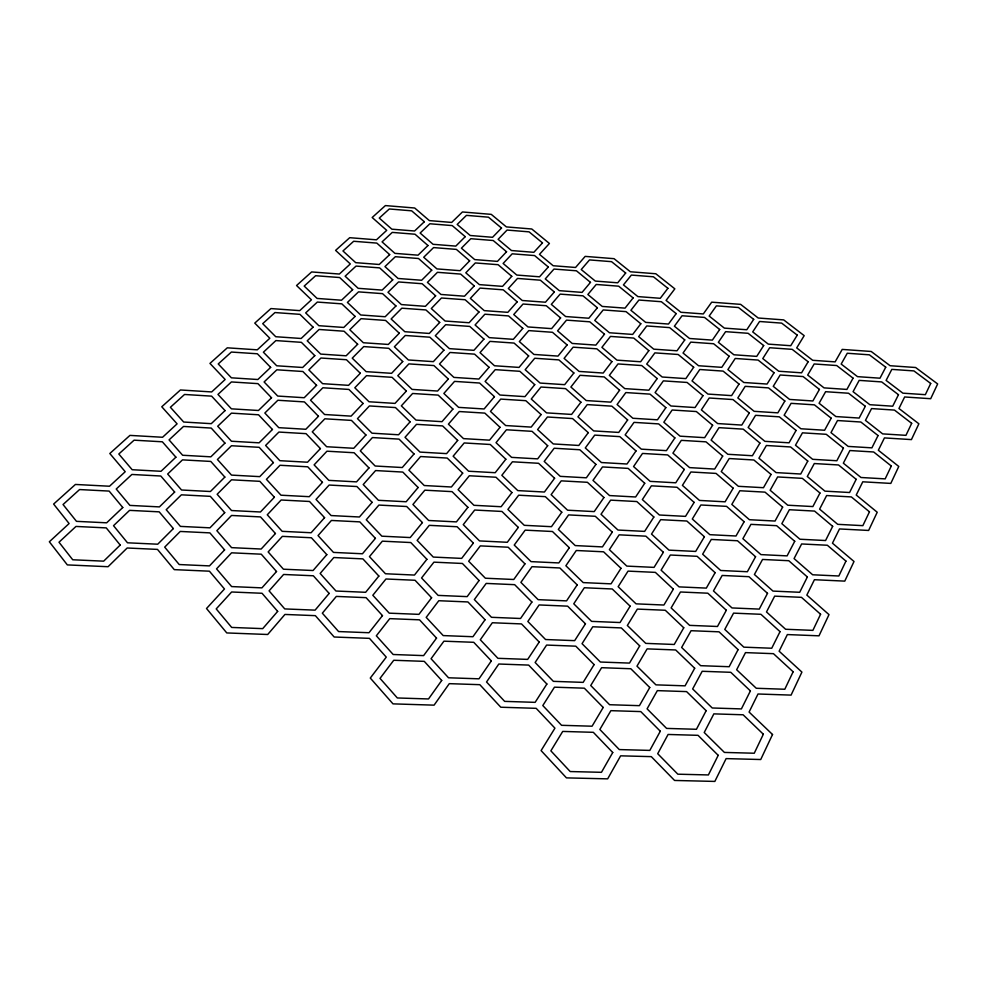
<?xml version="1.0" encoding="UTF-8"?>
<svg xmlns="http://www.w3.org/2000/svg" width="987" height="987" viewBox="0 0 987 987"><rect width="100%" height="100%" fill="white"/><g stroke="black" fill="none" stroke-linecap="round" stroke-linejoin="round"><path stroke-width="1.48" d="M772.525 734.501L760.73 759.521L726.111 758.608L714.847 781.42L674.577 780.458L651.284 756.634L620.638 755.832L607.671 778.854L566.464 777.879L541.098 750.589L554.928 728.159L536.175 708.333L500.791 707.223L479.83 684.682L449.282 683.658L434.083 705.15L392.999 703.867L370.285 678.057L386.275 657.12L369.446 638.355L334.174 637.01L315.371 615.654L284.935 614.445L267.699 634.493L226.776 632.938L206.517 608.51L224.468 588.98L209.417 571.189L174.28 569.635L157.488 549.401L127.175 547.995L108.076 566.711L67.338 564.909L49.35 541.777L69.102 523.542L53.619 504.061L75.419 484.457L109.52 486.233L125.226 471.724L109.816 453.514L129.951 435.39L162.559 437.266L177.092 423.855L161.769 406.767L180.424 389.976L211.674 391.938L225.159 379.489L209.96 363.413L227.294 347.819L257.274 349.83L269.821 338.245L254.769 323.107L270.919 308.573L299.74 310.634L311.448 299.826L296.556 285.514L311.633 271.943L339.38 274.041L350.311 263.948L335.592 250.39L349.719 237.694L376.454 239.816L386.707 230.353L372.173 217.498L385.411 205.58L414.7 208.01L429.357 220.607L451.676 222.433L462.434 211.971L491.255 214.364L506.38 226.911L531.771 228.996L549.414 243.456L539.47 254.362L553.176 265.737L575.557 267.477L585.168 256.386L614.05 258.68L630.372 271.77L655.812 273.757L674.837 288.833L666.077 300.406L680.882 312.274L703.312 313.94L711.701 302.17L740.632 304.366L758.213 318.011L783.703 319.899L804.183 335.642L796.706 347.905L812.671 360.292L835.125 361.871L842.219 349.41L871.2 351.471L890.101 365.721L915.628 367.509L937.65 383.943L930.692 398.711L904.647 396.971L898.96 408.495L918.872 423.793L911.433 439.597L884.438 437.92L878.344 450.257L898.775 466.456L890.805 483.408L862.774 481.804L856.235 495.042L877.221 512.241L868.634 530.451L839.493 528.946L832.46 543.183L854.014 561.492L844.773 581.121L814.423 579.714L806.835 595.087L828.994 614.617L819 635.825L787.355 634.567L779.138 651.198L801.913 672.098L791.081 695.107L758.004 693.997L749.096 712.059L772.525 734.501M763.333 734.229L754.265 753.229L724.409 752.427L704.224 732.502L713.848 713.872L743.112 714.785L763.333 734.229M793.129 671.777L784.801 689.247L756.276 688.272L736.647 669.754L745.493 652.617L773.463 653.678L793.129 671.777M820.579 614.259L812.893 630.372L785.603 629.262L766.492 611.965L774.659 596.148L801.456 597.332L820.579 614.259M845.945 561.097L838.839 576.001L812.659 574.779L794.066 558.593L801.629 543.96L827.34 545.243L845.945 561.097M869.461 511.821L862.86 525.652L837.716 524.331L819.617 509.132L826.625 495.548L851.337 496.917L869.461 511.821M891.31 466.024L885.179 478.88L860.997 477.498L843.354 463.187L849.881 450.541L873.668 451.984L891.31 466.024M911.68 423.337L905.955 435.341L882.662 433.885L865.463 420.388L871.558 408.581L894.481 410.086L911.68 423.337M930.704 383.462L925.35 394.677L902.883 393.171L886.104 380.414L891.804 369.385L913.937 370.915L930.704 383.462M718.203 755.326L708.395 774.943L677.835 774.19L657.712 753.71L668.088 734.464L698.031 735.327L718.203 755.326M750.404 690.9L741.397 708.913L712.244 707.987L692.652 688.951L702.189 671.283L730.775 672.307L750.404 690.9M780.026 631.643L771.735 648.237L743.853 647.164L724.779 629.422L733.563 613.137L760.928 614.296L780.026 631.643M807.366 576.963L799.704 592.286L772.981 591.09L754.413 574.496L762.544 559.456L788.773 560.715L807.366 576.963M832.67 526.33L825.576 540.531L799.939 539.235L781.84 523.678L789.378 509.724L814.571 511.081L832.67 526.33M856.173 479.312L849.573 492.513L824.935 491.144L807.292 476.511L814.3 463.545L838.531 464.963L856.173 479.312M878.048 435.551L871.903 447.851L848.178 446.408L830.98 432.627L837.507 420.536L860.849 422.017L878.048 435.551M898.466 394.714L892.717 406.2L869.855 404.707L853.076 391.679L859.171 380.377L881.687 381.92L898.466 394.714M706.149 710.702L696.44 729.282L666.607 728.406L647.09 708.839L657.342 690.629L686.582 691.603L706.149 710.702M738.091 649.631L729.159 666.718L700.647 665.682L681.635 647.472L691.073 630.705L719.029 631.828L738.091 649.631M767.516 593.335L759.274 609.102L731.996 607.943L713.465 590.929L722.176 575.458L748.948 576.692L767.516 593.335M794.732 541.283L787.095 555.878L760.94 554.608L742.878 538.68L750.947 524.356L776.633 525.689L794.732 541.283M819.963 493.019L812.881 506.565L787.749 505.208L770.144 490.243L777.633 476.943L802.332 478.35L819.963 493.019M843.429 448.135L836.84 460.744L812.659 459.313L795.485 445.223L802.456 432.837L826.242 434.305L843.429 448.135M865.303 406.286L859.159 418.056L835.866 416.563L819.099 403.264L825.613 391.703L848.536 393.233L865.303 406.286M885.746 367.189L879.997 378.194L857.53 376.652L841.171 364.067L847.265 353.247L869.387 354.827L885.746 367.189M660.303 731.231L649.828 750.404L619.293 749.577L599.849 729.467L610.879 710.665L640.785 711.59L660.303 731.231M694.688 668.236L685.077 685.842L655.923 684.855L636.973 666.151L647.114 648.878L675.676 649.964L694.688 668.236M726.333 610.262L717.475 626.486L689.605 625.363L671.123 607.918L680.462 591.99L707.815 593.199L726.333 610.262M755.561 556.73L747.369 571.732L720.67 570.486L702.645 554.176L711.282 539.445L737.499 540.753L755.561 556.73M782.629 507.145L775.042 521.05L749.417 519.717L731.823 504.406L739.843 490.749L765.024 492.143L782.629 507.145M807.773 461.089L800.716 474.019L776.078 472.6L758.929 458.202L766.381 445.495L790.599 446.963L807.773 461.089M831.19 418.192L824.614 430.246L800.901 428.765L784.147 415.194L791.093 403.338L814.435 404.855L831.19 418.192M853.052 378.157L846.908 389.421L824.046 387.879L807.687 375.048L814.176 363.969L836.692 365.535L853.052 378.157M612.742 752.501L601.465 772.315L570.19 771.55L550.869 750.848L562.713 731.429L593.323 732.317L612.742 752.501M649.754 687.507L639.416 705.668L609.596 704.718L590.732 685.509L601.601 667.693L630.816 668.742L649.754 687.507M683.757 627.769L674.244 644.474L645.757 643.376L627.35 625.487L637.355 609.09L665.287 610.262L683.757 627.769M715.119 572.67L706.334 588.104L679.068 586.883L661.093 570.165L670.346 555.015L697.106 556.31L715.119 572.67M744.124 521.716L735.994 536.003L709.85 534.683L692.306 519.014L700.869 504.986L726.555 506.356L744.124 521.716M771.044 474.439L763.482 487.701L738.375 486.307L721.25 471.576L729.208 458.536L753.883 459.991L771.044 474.439M796.077 430.443L789.045 442.805L764.888 441.337L748.158 427.47L755.573 415.317L779.335 416.835L796.077 430.443M819.432 389.421L812.869 400.969L789.588 399.439L773.253 386.336L780.174 374.998L803.085 376.553L819.432 389.421M603.193 707.457L592.077 726.21L561.566 725.309L542.801 705.557L554.46 687.174L584.341 688.186L603.193 707.457M639.712 645.868L629.496 663.091L600.38 662.03L582.046 643.672L592.755 626.77L621.304 627.917L639.712 645.868M673.331 589.153L663.918 605.031L636.072 603.847L618.158 586.697L628.04 571.115L655.368 572.374L673.331 589.153M704.397 536.755L695.687 551.437L669.001 550.141L651.519 534.09L660.661 519.668L686.853 521.025L704.397 536.755M733.181 488.195L725.1 501.815L699.487 500.434L682.412 485.37L690.888 471.983L716.056 473.415L733.181 488.195M759.928 443.064L752.415 455.735L727.801 454.279L711.109 440.103L719.005 427.655L743.211 429.148L759.928 443.064M784.85 401.03L777.842 412.85L754.142 411.32L737.832 397.946L745.197 386.336L768.515 387.891L784.85 401.03M808.131 361.76L801.58 372.815L778.731 371.235L762.778 358.589L769.663 347.732L792.166 349.336L808.131 361.76M594.112 664.609L583.157 682.375L553.374 681.351L535.139 662.487L546.601 645.066L575.791 646.177L594.112 664.609M630.138 606.178L620.046 622.538L591.595 621.378L573.768 603.797L584.329 587.746L612.236 588.98L630.138 606.178M663.375 552.276L654.06 567.377L626.819 566.106L609.386 549.66L619.145 534.831L645.893 536.175L663.375 552.276M694.132 502.383L685.509 516.374L659.378 515.004L642.352 499.582L651.395 485.838L677.057 487.27L694.132 502.383M722.694 456.068L714.674 469.072L689.58 467.616L672.924 453.132L681.326 440.35L706.001 441.843L722.694 456.068M749.269 412.961L741.792 425.076L717.648 423.559L701.375 409.901L709.209 397.995L732.959 399.55L749.269 412.961M774.055 372.741L767.084 384.054L743.816 382.5L727.9 369.594L735.216 358.466L758.115 360.07L774.055 372.741M797.249 335.136L790.723 345.721L768.281 344.118L752.711 331.903L759.558 321.491L781.655 323.119L797.249 335.136M546.872 684.028L535.139 702.349L504.653 701.375L486.542 681.992L498.805 664.017L528.662 665.09L546.872 684.028M585.451 623.796L574.668 640.649L545.564 639.527L527.848 621.477L539.124 604.945L567.636 606.154L585.451 623.796M620.996 568.302L611.039 583.848L583.218 582.601L565.872 565.748L576.285 550.499L603.588 551.807L620.996 568.302M653.85 517.015L644.634 531.388L617.973 530.044L601.009 514.264L610.645 500.138L636.825 501.544L653.85 517.015M684.312 469.454L675.762 482.803L650.174 481.372L633.568 466.555L642.512 453.44L667.668 454.921L684.312 469.454M712.626 425.249L704.669 437.673L680.068 436.168L663.832 422.214L672.159 410.012L696.353 411.542L712.626 425.249M739.016 384.042L731.601 395.627L707.913 394.072L692.023 380.896L699.795 369.508L723.101 371.1L739.016 384.042M763.679 345.549L756.733 356.381L733.896 354.777L718.351 342.316L725.618 331.669L748.109 333.298L763.679 345.549M539.21 642.031L527.675 659.39L497.917 658.317L480.299 639.773L492.34 622.748L521.506 623.92L539.21 642.031M577.198 584.884L566.563 600.873L538.137 599.664L520.889 582.379L531.981 566.686L559.863 567.969L577.198 584.884M612.273 532.116L602.44 546.909L575.224 545.577L558.334 529.414L568.586 514.906L595.309 516.287L612.273 532.116M644.733 483.272L635.628 496.979L609.522 495.56L592.99 480.385L602.502 466.937L628.151 468.393L644.733 483.272M674.886 437.907L666.422 450.64L641.34 449.159L625.153 434.885L634.012 422.374L658.662 423.904L674.886 437.907M702.966 395.664L695.07 407.545L670.95 405.99L655.097 392.542L663.35 380.871L687.088 382.45L702.966 395.664M729.171 356.245L721.793 367.337L698.549 365.745L683.041 353.025L690.752 342.119L713.626 343.747L729.171 356.245M753.686 319.369L746.789 329.744L724.347 328.116L709.172 316.062L716.389 305.859L738.473 307.525L753.686 319.369M491.329 660.908L478.991 678.822L448.53 677.785L431.06 658.736L443.916 641.18L473.735 642.303L491.329 660.908M531.907 602.021L520.556 618.491L491.489 617.307L474.352 599.578L486.184 583.416L514.671 584.674L531.907 602.021M569.326 547.723L558.839 562.935L531.043 561.628L514.239 545.058L525.17 530.142L552.449 531.5L569.326 547.723M603.921 497.522L594.223 511.599L567.574 510.205L551.116 494.672L561.233 480.854L587.401 482.298L603.921 497.522M636.01 450.948L627.004 464.013L601.428 462.545L585.303 447.95L594.705 435.119L619.836 436.636L636.01 450.948M665.855 407.631L657.465 419.808L632.877 418.266L617.097 404.522L625.844 392.567L650.026 394.134L665.855 407.631M693.688 367.25L685.854 378.601L662.178 377.009L646.719 364.03L654.887 352.877L678.18 354.493L693.688 367.25M719.696 329.498L712.38 340.12L689.543 338.492L674.392 326.203L682.042 315.766L704.508 317.419L719.696 329.498M441.707 680.475L428.518 698.956L397.342 697.969L380.02 678.39L393.739 660.266L424.262 661.352L441.707 680.475M485.049 619.75L472.933 636.726L443.2 635.579L426.199 617.368L438.796 600.725L467.924 601.947L485.049 619.75M524.948 563.848L513.771 579.492L485.37 578.222L468.677 561.233L480.299 545.885L508.169 547.217L524.948 563.848M561.788 512.216L551.462 526.688L524.27 525.318L507.898 509.415L518.656 495.203L545.342 496.646L561.788 512.216M595.926 464.396L586.352 477.807L560.258 476.351L544.219 461.422L554.188 448.246L579.813 449.751L595.926 464.396M627.646 419.956L618.738 432.429L593.668 430.912L577.95 416.859L587.228 404.596L611.854 406.163L627.646 419.956M657.182 378.564L648.878 390.198L624.759 388.619L609.349 375.368L617.998 363.932L641.723 365.548L657.182 378.564M684.756 339.923L676.996 350.792L653.764 349.164L638.663 336.629L646.744 325.944L669.618 327.61L684.756 339.923M436.538 638.108L423.608 655.615L393.184 654.504L376.331 635.801L389.754 618.639L419.549 619.836L436.538 638.108M479.065 580.516L467.159 596.629L438.129 595.395L421.56 577.963L433.922 562.158L462.397 563.466L479.065 580.516M518.298 527.403L507.306 542.282L479.522 540.925L463.261 524.64L474.685 510.032L501.939 511.451L518.298 527.403M554.595 478.251L544.417 492.032L517.793 490.601L501.84 475.315L512.413 461.793L538.557 463.285L554.595 478.251M588.277 432.651L578.814 445.458L553.263 443.94L537.607 429.579L547.44 416.995L572.559 418.562L588.277 432.651M619.614 390.21L610.805 402.141L586.229 400.562L570.881 387.027L580.048 375.307L604.204 376.923L619.614 390.21M648.841 350.632L640.625 361.76L616.961 360.144L601.91 347.35L610.459 336.419L633.74 338.072L648.841 350.632M676.169 313.619L668.483 324.044L645.671 322.379L630.903 310.276L638.91 300.036L661.376 301.726L676.169 313.619M431.603 597.764L418.932 614.358L389.236 613.161L372.815 595.272L385.966 578.987L415.058 580.27L431.603 597.764M473.353 543.084L461.669 558.395L433.281 557.075L417.143 540.37L429.271 525.343L457.117 526.737L473.353 543.084M511.932 492.562L501.125 506.726L473.945 505.307L458.091 489.663L469.318 475.759L495.992 477.239L511.932 492.562M547.699 445.729L537.656 458.869L511.599 457.376L496.029 442.682L506.442 429.777L532.055 431.331L547.699 445.729M580.924 402.215L571.596 414.429L546.551 412.874L531.265 399.032L540.962 387.027L565.588 388.631L580.924 402.215M611.903 361.649L603.193 373.049L579.098 371.433L564.095 358.38L573.139 347.177L596.851 348.83L611.903 361.649M640.822 323.773L632.679 334.433L609.46 332.767L594.754 320.417L603.205 309.943L626.066 311.633L640.822 323.773M667.903 288.303L660.278 298.296L637.873 296.594L623.439 284.898L631.372 275.077L653.431 276.792L667.903 288.303M382.475 615.617L368.978 632.729L338.59 631.557L322.342 613.186L336.333 596.407L366.078 597.653L382.475 615.617M426.902 559.296L414.466 575.063L385.461 573.755L369.459 556.631L382.351 541.172L410.789 542.542L426.902 559.296M467.9 507.33L456.413 521.889L428.666 520.494L412.924 504.468L424.829 490.181L452.058 491.637L467.9 507.33M505.85 459.226L495.203 472.711L468.615 471.231L453.144 456.204L464.186 442.953L490.292 444.483L505.85 459.226M541.086 414.565L531.191 427.1L505.652 425.545L490.465 411.406L500.717 399.093L525.812 400.685L541.086 414.565M573.879 372.987L564.663 384.671L540.111 383.067L525.183 369.73L534.744 358.256L558.889 359.897L573.879 372.987M604.488 334.198L595.877 345.105L572.226 343.451L557.581 330.855L566.513 320.133L589.782 321.811L604.488 334.198M633.111 297.914L625.055 308.129L602.255 306.439L587.87 294.508L596.234 284.466L618.676 286.181L633.111 297.914M378.86 576.063L365.646 592.299L335.975 591.028L320.146 573.459L333.816 557.532L362.883 558.876L378.86 576.063M422.411 522.579L410.222 537.557L381.87 536.188L366.263 519.767L378.897 505.073L406.693 506.504L422.411 522.579M462.681 473.143L451.392 486.998L424.25 485.53L408.889 470.145L420.585 456.537L447.234 458.067L462.681 473.143M500.027 427.297L489.54 440.165L463.508 438.623L448.406 424.163L459.263 411.53L484.839 413.109L500.027 427.297M534.744 384.659L524.985 396.638L499.965 395.034L485.123 381.414L495.227 369.656L519.828 371.297L534.744 384.659M567.106 344.919L558.013 356.097L533.93 354.444L519.347 341.588L528.773 330.608L552.461 332.286L567.106 344.919M597.357 307.784L588.844 318.233L565.637 316.543L551.314 304.378L560.135 294.114L582.972 295.829L597.357 307.784M625.672 273.017L617.702 282.8L595.309 281.085L581.232 269.55L589.51 259.914L611.558 261.666L625.672 273.017M329.152 593.421L315.087 610.151L284.75 608.917L269.081 590.868L283.614 574.471L313.335 575.779L329.152 593.421M375.418 538.347L362.463 553.769L333.483 552.412L318.036 535.571L331.422 520.457L359.836 521.876L375.418 538.347M418.13 487.504L406.163 501.754L378.44 500.31L363.216 484.543L375.591 470.565L402.795 472.07L418.13 487.504M457.697 440.424L446.593 453.625L420.018 452.095L405.028 437.315L416.514 424.336L442.608 425.915L457.697 440.424M494.438 396.688L484.123 408.963L458.61 407.372L443.854 393.455L454.538 381.389L479.608 383.03L494.438 396.688M528.662 355.962L519.039 367.411L494.499 365.758L480.003 352.63L489.959 341.379L514.079 343.069L528.662 355.962M560.604 317.937L551.61 328.634L527.983 326.944L513.733 314.532L523.036 304.021L546.28 305.736L560.604 317.937M590.485 282.368L582.071 292.386L559.284 290.659L545.28 278.902L553.991 269.056L576.42 270.796L590.485 282.368M277.668 611.385L262.727 628.633L231.674 627.436L216.215 608.905L231.624 591.99L262.036 593.273L277.668 611.385M326.808 554.657L313.064 570.523L283.429 569.203L268.156 551.93L282.356 536.36L311.386 537.755L326.808 554.657M372.124 502.346L359.428 516.991L331.114 515.559L316.025 499.422L329.14 485.049L356.912 486.529L372.124 502.346M414.034 453.958L402.277 467.53L375.159 466.012L360.292 450.874L372.432 437.562L399.056 439.116L414.034 453.958M452.91 409.074L442.003 421.671L415.983 420.08L401.339 405.854L412.615 393.48L438.179 395.108L452.91 409.074M489.083 367.312L478.917 379.045L453.909 377.404L439.499 363.993L450.01 352.47L474.587 354.148L489.083 367.312M522.802 328.375L513.326 339.331L489.256 337.64L475.08 324.97L484.888 314.211L508.564 315.926L522.802 328.375M554.336 291.979L545.466 302.219L522.271 300.504L508.33 288.512L517.509 278.433L540.333 280.185L554.336 291.979M276.52 571.522L261.925 587.87L231.624 586.574L216.535 568.857L231.587 552.819L261.271 554.188L276.52 571.522M324.575 517.669L311.127 532.746L282.183 531.339L267.267 514.795L281.147 500.002L309.523 501.47L324.575 517.669M368.978 467.924L356.529 481.866L328.831 480.373L314.113 464.877L326.956 451.195L354.123 452.749L368.978 467.924M410.111 421.831L398.563 434.773L372.013 433.194L357.491 418.648L369.409 405.941L395.479 407.569L410.111 421.831M448.32 379.008L437.586 391.037L412.097 389.409L397.798 375.702L408.877 363.895L433.922 365.56L448.32 379.008M483.926 339.109L473.92 350.323L449.406 348.645L435.316 335.716L445.655 324.698L469.763 326.413L483.926 339.109M517.188 301.849L507.824 312.336L484.222 310.621L470.355 298.382L480.015 288.081L503.247 289.833L517.188 301.849M548.303 266.983L539.544 276.804L516.781 275.052L503.123 263.455L512.191 253.807L534.596 255.571L548.303 266.983M275.435 533.511L261.173 549.031L231.587 547.649L216.856 530.685L231.55 515.461L260.543 516.917L275.435 533.511M322.453 482.347L309.276 496.683L280.987 495.203L266.428 479.337L280 465.272L307.747 466.802L322.453 482.347M365.955 435.008L353.753 448.283L326.66 446.729L312.274 431.837L324.859 418.796L351.458 420.4L365.955 435.008M406.348 391.062L395.01 403.399L369.015 401.771L354.814 387.768L366.51 375.652L392.049 377.318L406.348 391.062M443.928 350.163L433.367 361.649L408.384 359.971L394.393 346.77L405.287 335.481L429.851 337.196L443.928 350.163M478.991 312.003L469.121 322.737L445.088 321.022L431.294 308.536L441.473 298L465.124 299.74L478.991 312.003M511.772 276.323L502.543 286.366L479.374 284.626L465.802 272.807L475.327 262.937L498.127 264.701L511.772 276.323M542.492 242.888L533.844 252.314L511.476 250.538L498.114 239.323L507.059 230.057L529.081 231.859L542.492 242.888M224.592 549.907L209.478 565.896L179.215 564.539L164.693 547.131L180.251 531.45L209.898 532.881L224.592 549.907M274.386 497.251L260.445 511.994L231.538 510.538L217.152 494.277L231.513 479.805L259.852 481.323L274.386 497.251M320.417 448.591L307.512 462.224L279.852 460.682L265.614 445.445L278.902 432.059L306.044 433.651L320.417 448.591M363.08 403.473L351.101 416.132L324.587 414.515L310.523 400.204L322.86 387.768L348.904 389.433L363.08 403.473M402.733 361.538L391.592 373.32L366.128 371.643L352.248 358.158L363.734 346.585L388.755 348.3L402.733 361.538M439.696 322.453L429.308 333.446L404.818 331.718L391.123 318.986L401.845 308.191L425.928 309.943L439.696 322.453M474.229 285.934L464.507 296.211L440.918 294.459L427.433 282.405L437.451 272.313L460.67 274.09L474.229 285.934M506.553 251.747L497.448 261.382L474.71 259.593L461.41 248.169L470.811 238.706L493.204 240.507L506.553 251.747M224.715 512.66L209.96 527.835L180.411 526.392L166.211 509.711L181.398 494.832L210.354 496.338L224.715 512.66M273.399 462.607L259.754 476.635L231.501 475.105L217.436 459.498L231.476 445.742L259.186 447.321L273.399 462.607M318.468 416.28L305.822 429.271L278.766 427.667L264.837 413.022L277.853 400.266L304.415 401.906L318.468 416.28M360.317 373.246L348.559 385.337L322.601 383.672L308.845 369.891L320.935 358.022L346.449 359.724L360.317 373.246M399.279 333.199L388.323 344.451L363.364 342.748L349.78 329.744L361.069 318.678L385.596 320.43L399.279 333.199M435.637 295.816L425.409 306.328L401.388 304.576L387.99 292.288L398.526 281.949L422.152 283.725L435.637 295.816M469.652 260.839L460.078 270.685L436.92 268.908L423.707 257.262L433.577 247.589L456.364 249.39L469.652 260.839M501.532 228.059L492.55 237.299L470.207 235.498L457.191 224.444L466.456 215.363L488.454 217.177L501.532 228.059M173.354 528.576L157.723 544.207L127.508 542.801L113.53 525.689L129.581 510.365L159.191 511.846L173.354 528.576M224.839 477.091L210.416 491.514L181.546 490.008L167.667 474.019L182.496 459.868L210.799 461.435L224.839 477.091M272.449 429.481L259.1 442.83L231.464 441.238L217.708 426.248L231.439 413.146L258.545 414.787L272.449 429.481M316.593 385.325L304.206 397.724L277.717 396.058L264.097 381.969L276.853 369.804L302.861 371.494L316.593 385.325M357.664 344.253L346.129 355.801L320.689 354.086L307.228 340.811L319.097 329.473L344.093 331.225L357.664 344.253M395.947 305.97L385.177 316.741L360.711 314.989L347.424 302.441L358.503 291.868L382.561 293.645L395.947 305.97M431.726 270.191L421.659 280.259L398.082 278.482L384.967 266.601L395.343 256.706L418.525 258.508L431.726 270.191M465.235 236.67L455.797 246.108L433.071 244.307L420.129 233.043L429.851 223.765L452.231 225.591L465.235 236.67M120.204 545.058L103.66 561.159L72.73 559.777L58.998 542.221L75.974 526.441L106.263 527.897L120.204 545.058M174.65 492.057L159.413 506.899L129.902 505.406L116.232 489.021L131.888 474.463L160.807 476.018L174.65 492.057M224.95 443.114L210.848 456.833L182.632 455.254L169.061 439.906L183.533 426.446L211.218 428.074L224.95 443.114M271.536 397.773L258.458 410.493L231.427 408.84L217.967 394.43L231.402 381.944L257.94 383.635L271.536 397.773M314.804 355.653L302.651 367.485L276.718 365.782L263.393 352.211L275.879 340.589L301.368 342.329L314.804 355.653M355.11 316.42L343.784 327.45L318.85 325.698L305.674 312.891L317.333 302.071L341.835 303.848L355.11 316.42M392.752 279.79L382.154 290.104L358.158 288.315L345.142 276.212L356.036 266.083L379.637 267.884L392.752 279.79M427.963 245.516L418.044 255.177L394.911 253.363L382.068 241.889L392.271 232.401L415.033 234.227L427.963 245.516M122.77 507.528L106.658 522.814L76.48 521.346L63.045 504.53L79.577 489.552L109.138 491.082L122.77 507.528M175.896 457.191L161.017 471.292L132.184 469.726L118.81 454.008L134.084 440.177L162.349 441.794L175.896 457.191M225.048 410.604L211.267 423.67L183.681 422.029L170.393 407.286L184.544 394.467L211.613 396.145L225.048 410.604M270.66 367.386L257.854 379.514L231.402 377.824L218.226 363.956L231.365 352.051L257.36 353.778L270.66 367.386M313.089 327.178L301.171 338.479L275.755 336.727L262.715 323.662L274.954 312.558L299.937 314.335L313.089 327.178M352.667 289.672L341.539 300.221L317.098 298.432L304.193 286.082L315.63 275.718L339.664 277.532L352.667 289.672M389.668 254.609L379.255 264.479L355.702 262.665L342.958 250.969L353.667 241.272L376.824 243.098L389.668 254.609M424.336 221.754L414.577 231.007L391.864 229.181L379.267 218.078L389.31 208.973L411.665 210.823L424.336 221.754"/></g></svg>
